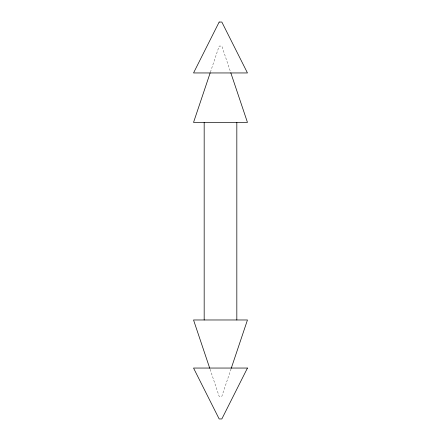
<?xml version="1.0" encoding="UTF-8"?>
<svg xmlns="http://www.w3.org/2000/svg" width="441" height="441" viewBox="0 0 441 441"><rect width="100%" height="100%" fill="white"/><g stroke="black" fill="none" stroke-linecap="round" stroke-linejoin="round"><path stroke-width="0.33" stroke-dasharray="2.21 1.65" d="M210.401 72.175L219.16 46.068L221.84 46.068L230.599 72.175M231.034 368.919L221.84 396.327L219.16 396.327L209.966 368.919"/><path stroke-width="0.66" d="M210.186 72.826L193.538 122.427L247.462 122.427L230.814 72.826M231.255 368.263L247.462 319.973L193.538 319.973L209.745 368.263M236.828 122.427L236.828 319.973M204.172 122.427L204.172 319.973M219.16 22.05L193.538 72.952L247.462 72.952L221.84 22.05L219.16 22.05M247.462 368.048L221.84 418.95L219.16 418.95L193.538 368.048L247.462 368.048"/></g></svg>
